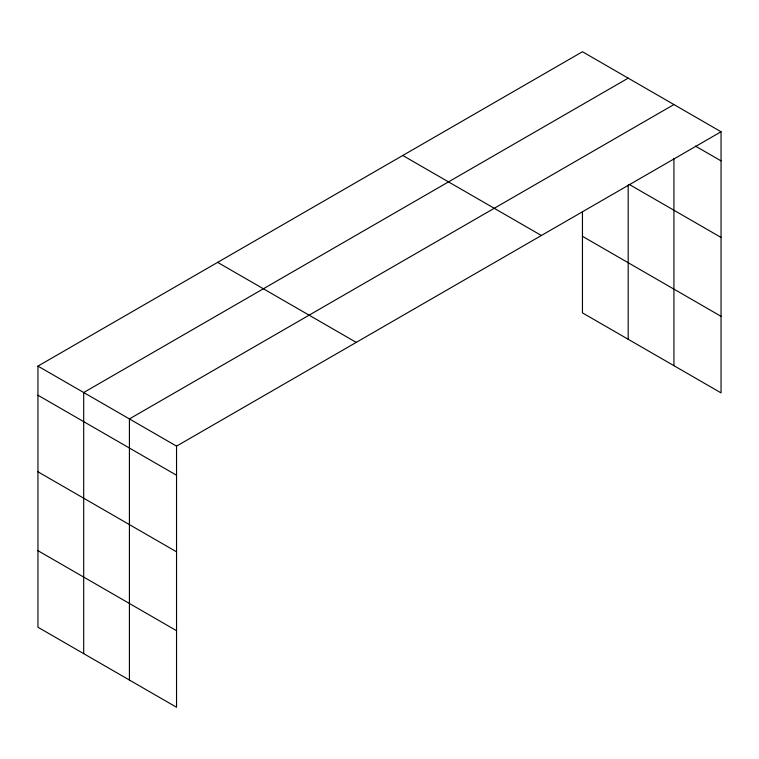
<?xml version="1.0" encoding="UTF-8"?>
<svg xmlns="http://www.w3.org/2000/svg" width="759" height="759" viewBox="0 0 759 759"><rect width="100%" height="100%" fill="white"/><g stroke="black" fill="none" stroke-linecap="round" stroke-linejoin="round"><path stroke-width="1.14" d="M721.05 131.762L582.457 51.745L37.95 366.113L37.95 627.238L176.543 707.255L176.543 446.131L721.05 131.762L721.05 392.887L582.457 312.869L582.457 211.59M673.926 158.413L673.926 365.686M628.186 78.149L83.689 392.517L83.689 653.641M673.926 104.552L129.419 418.921L129.419 680.055M695.443 146.098L721.05 160.88M629.211 184.418L721.05 237.444M582.457 236.315L721.05 316.332M402.763 155.481L541.366 235.499M217.634 262.367L356.237 342.385M37.95 366.113L176.543 446.131M37.95 395.23L176.543 475.248M37.95 471.794L176.543 551.812M37.95 550.673L176.543 630.691M628.186 185.006L628.186 339.282"/></g></svg>
